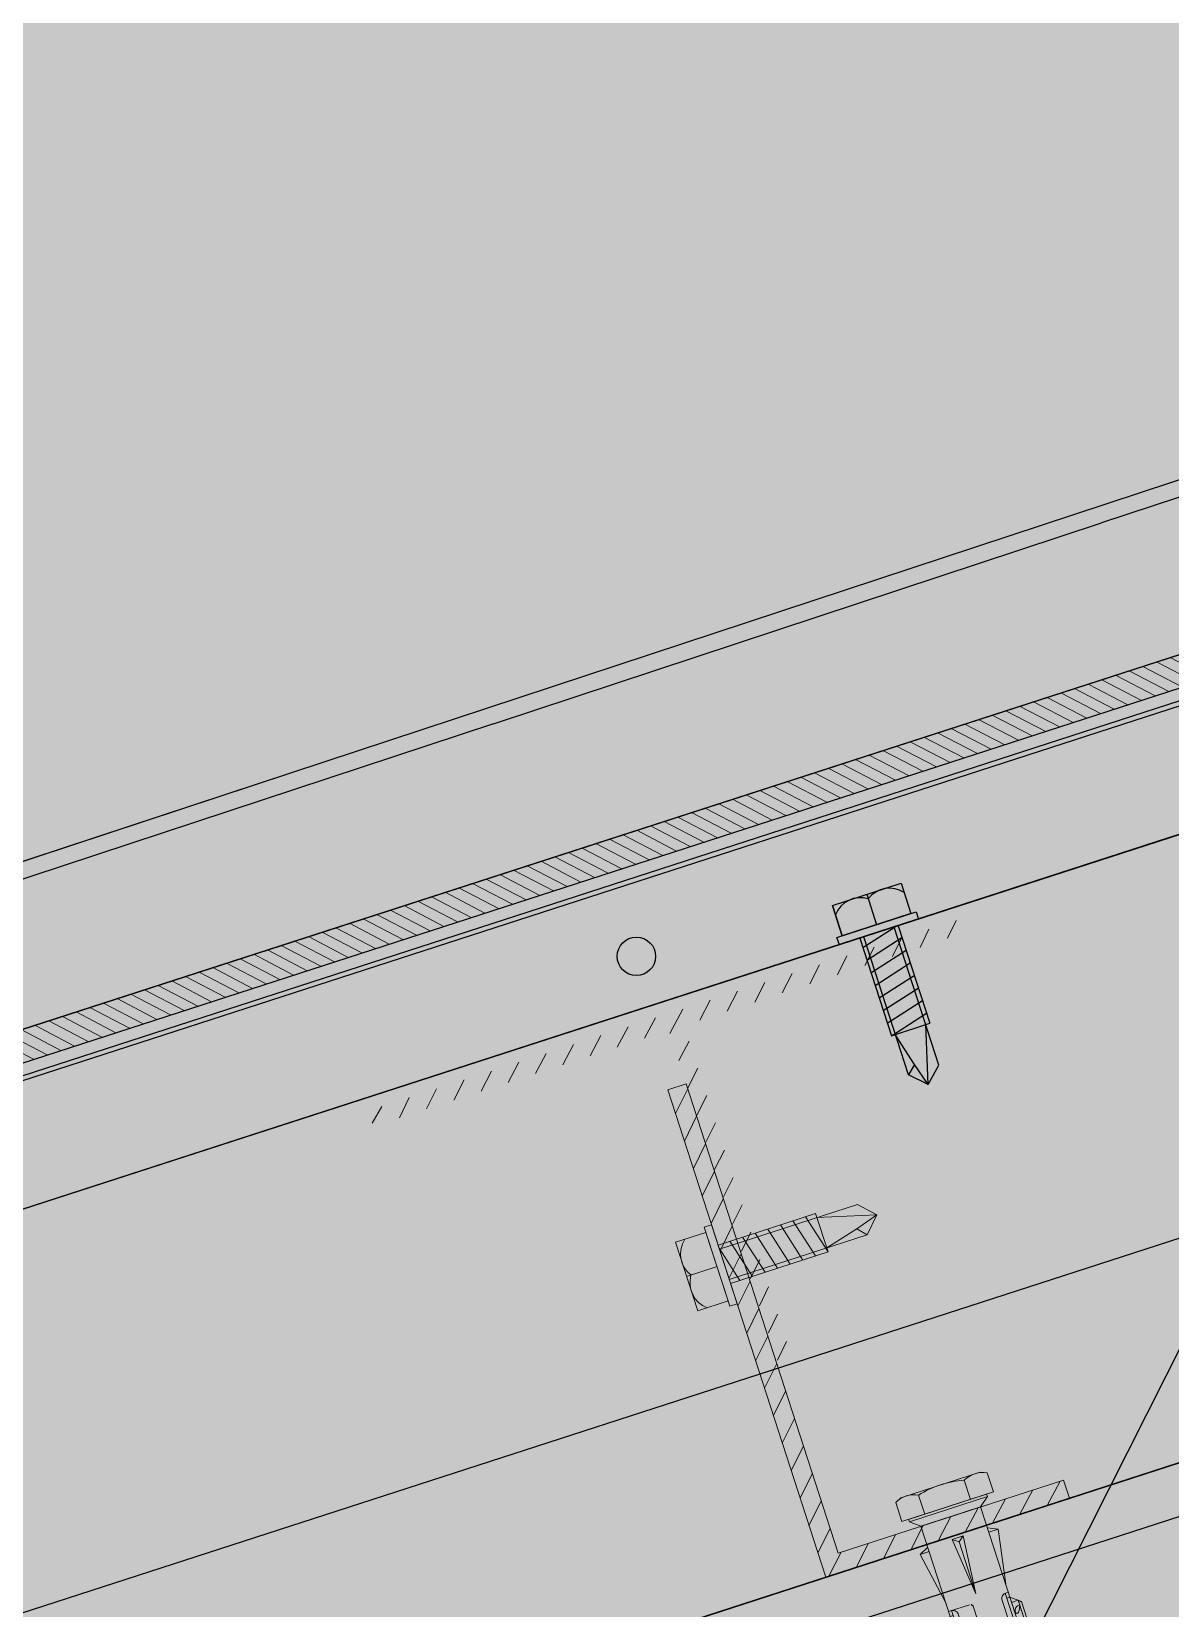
# Model space of a CAD drawing. Header units: metres. Extents: x 678805 to 1359287, y 2747329 to 5497370.
# Drawn here: x 679798.7427 to 679798.9205, y 2748608.8209 to 2748609.0671 of the extents above; entities that cross this region are included whole.
import ezdxf

# ---------------------------------------------------------------- set-up
doc = ezdxf.new("R2010")
doc.units = ezdxf.units.M
doc.linetypes.add('XREF_MON_BUILDINGS$0$Dash_2_', pattern=[0.25, 0.125, -0.125])
for name, color, linetype in [('00_XREF_MON_HSC_PAVEMENT', 7, 'Continuous'), ('00_XREF_TWQ_BUILDINGS', 7, 'Continuous'), ('XREF_MON_BUILDINGS$0$00-Modulos DEFINIDOS', 7, 'Continuous'), ('XREF_MON_BUILDINGS$0$00-Modulos ROOFS', 2, 'Continuous'), ('XREF_MON_BUILDINGS$0$02-L-01_Structure', 2, 'Continuous'), ('XREF_MON_BUILDINGS$0$02-L-01_Structure t2', 7, 'Continuous'), ('XREF_MON_BUILDINGS$0$02-L-01_Struture aux', 4, 'Continuous'), ('XREF_MON_BUILDINGS$0$02-L-Insulation', 252, 'Continuous'), ('XREF_MON_BUILDINGS$0$02-L-INT Panel', 5, 'Continuous'), ('XREF_MON_BUILDINGS$0$02-L-panel', 5, 'Continuous'), ('XREF_MON_BUILDINGS$0$02-L-Pergola Projection', 8, 'Continuous')]:
    doc.layers.add(name, color=color, linetype=linetype)
doc.layers.add('XREF_MON_BUILDINGS$0$0-WIPEOUTS', color=7, linetype='Continuous', true_color=0xffffff)
for name, color, linetype, lineweight in [('XREF_MON_BUILDINGS$0$02-H-251', 251, 'Continuous', 0), ('XREF_MON_BUILDINGS$0$02-H-254', 254, 'Continuous', 0), ('XREF_MON_BUILDINGS$0$02-L-01_Structure L', 7, 'Continuous', 5), ('XREF_MON_BUILDINGS$0$02-L-01_Structure T', 8, 'Continuous', 5)]:
    doc.layers.add(name, color=color, linetype=linetype, lineweight=lineweight)
doc.layers.add('XREF_MON_BUILDINGS$0$02-KH-12 Administration', color=7, linetype='Continuous', lineweight=30, true_color=0xffdf7f)
doc.layers.add('XREF_MON_HSC_PAVEMENT$0$03-TR-Pavement_06_Concrete Slab in situ', color=7, linetype='Continuous', lineweight=9, true_color=0xf7f7f7)
doc.layers.add('XREF_MON_BUILDINGS$0$02-L-Pergola Aux', color=50, linetype='Continuous', plot=False)
doc.layers.get('XREF_MON_BUILDINGS$0$02-KH-12 Administration').off()
doc.linetypes.add('XREF_MON_BUILDINGS$0$BATTING', pattern='A,0.0001,-0.1,[134,ltypeshp.shx,S=0.1,R=0,X=-0.1,Y=0],-0.2,[134,ltypeshp.shx,S=0.1,R=180,X=0.1,Y=0],-0.1', length=0.4001)

# ---------------------------------------------------------------- blocks, each defined once
blk = doc.blocks.new('XREF_MON_BUILDINGS$0$modulo kiosco')
at = {"layer": 'XREF_MON_BUILDINGS$0$0-WIPEOUTS', "true_color": 0xfcfcfc}
h = blk.add_hatch(color=7, dxfattribs=at)
h.dxf.hatch_style = 1
h.paths.add_polyline_path([(119.6986085139215, -61.62058441969566), (119.6986085125245, -56.82058442011476), (124.4986085132696, -56.82058442058042), (124.4986085123383, -61.62058442132547)])
at = {"layer": 'XREF_MON_BUILDINGS$0$00-Modulos ROOFS'}
blk.add_line((119.6986085125245, -56.82058442011476), (124.4986085118726, -61.62058442248963), dxfattribs=at)
at = {"layer": 'XREF_MON_BUILDINGS$0$00-Modulos ROOFS', "lineweight": 0}
blk.add_lwpolyline([(119.6986085139215, -61.62058441969566), (119.6986085125245, -56.82058442011476), (124.4986085132696, -56.82058442058042), (124.4986085123383, -61.62058442132547)], close=True, dxfattribs=at)
at = {"layer": 'XREF_MON_BUILDINGS$0$00-Modulos ROOFS'}
blk.add_lwpolyline([(124.4986085137352, -57.12058442062698), (124.4986085132696, -56.82058442058042), (124.1986085125245, -56.82058442151174), (119.9986085128039, -56.82058442034759), (119.6986085125245, -56.82058442011476), (119.6986085125245, -57.12058442085981), (119.6986085134558, -61.32058442058042), (119.6986085139215, -61.62058441969566), (119.9986085128039, -61.62058442062698), (124.1986085125245, -61.62058442109264), (124.4986085123383, -61.62058442132547), (124.4986085128039, -61.32058442081325)], close=True, dxfattribs=at)
blk = doc.blocks.new('XREF_MON_BUILDINGS$0$PILAR STRUCTURE')
at = {"layer": 'XREF_MON_BUILDINGS$0$02-L-01_Structure', "linetype": 'Continuous'}
h = blk.add_hatch(dxfattribs=at)
h.set_pattern_fill('ANGLE', color=252)
h.set_pattern_definition([(0, (-144.6596111481284, 18.56842418532225), (0, 6.985), [5.08, -1.905]), (90, (-144.6596111481284, 18.56842418532225), (-6.985, 4.277078946022131e-16), [5.08, -1.905])])
h.paths.add_polyline_path([(-0.0800000000000125, -0.08000000000000185), (0.07999999999998408, -0.08000000000000185), (0.07999999999998408, 0.0799999999999983), (-0.0800000000000125, 0.0799999999999983)])
h.paths.add_polyline_path([(-0.07200000000000273, -0.07200000000000273), (0.0719999999999743, -0.07200000000000273), (0.0719999999999743, 0.07199999999999918), (-0.07200000000000273, 0.07199999999999918)], flags=16)
h = blk.add_hatch(color=252, dxfattribs=at)
h.dxf.hatch_style = 1
h.paths.add_polyline_path([(-0.07200000000000273, -0.07200000000000273), (0.0719999999999743, -0.07200000000000273), (0.0719999999999743, 0.07199999999999918), (-0.07200000000000273, 0.07199999999999918)], flags=16)
h.paths.add_polyline_path([(-0.0800000000000125, -0.08000000000000185), (0.07999999999998408, -0.08000000000000185), (0.07999999999998408, 0.0799999999999983), (-0.0800000000000125, 0.0799999999999983)])
for points in [[(-0.0800000000000125, -0.08000000000000185), (0.07999999999998408, -0.08000000000000185), (0.07999999999998408, 0.0799999999999983), (-0.0800000000000125, 0.0799999999999983)], [(-0.07200000000000273, -0.07200000000000273), (0.0719999999999743, -0.07200000000000273), (0.0719999999999743, 0.07199999999999918), (-0.07200000000000273, 0.07199999999999918)]]:
    blk.add_lwpolyline(points, close=True, dxfattribs=at)
blk = doc.blocks.new('XREF_MON_BUILDINGS$0$ULMA_Escuadra40x80_Seccion')
at = {"layer": 'XREF_MON_BUILDINGS$0$02-H-251', "ltscale": 125}
h = blk.add_hatch(dxfattribs=at)
h.set_pattern_fill('ANSI31', color=256, scale=0.001, angle=360, style=0)
h.set_pattern_definition([(45, (0, 0), (-0.002245064030267288, 0.002245064030267289), [])])
h.paths.add_polyline_path([(0, 0.0799999999994725), (0.002999999989697244, 0.0799999999994725), (0.002999999989697244, 0.002999999999701686), (0.03999999999359716, 0.002999999999701686), (0.03999999999359716, 0), (0, 0)])
at = {"layer": 'XREF_MON_BUILDINGS$0$02-L-01_Structure L', "linetype": 'Continuous'}
blk.add_lwpolyline([(0, 0.0799999999994725), (0.002999999989697244, 0.0799999999994725), (0.002999999989697244, 0.002999999999701686), (0.03999999999359716, 0.002999999999701686), (0.03999999999359716, 0), (0, 0)], close=True, dxfattribs=at)
blk = doc.blocks.new('XREF_MON_BUILDINGS$0$ULMA_Anclaje fijacion a forjado y a cerramiento base')
at = {"layer": 'XREF_MON_BUILDINGS$0$02-L-01_Structure T', "linetype": 'Continuous'}
for p, q in [((0.001999999680265319, 0.007505513633077499), (0.0059194662826485, 0.007505513633077499)), ((0.001999999680265319, -0.007505513666728802), (0.001999999680265319, 0.007505513633077499)), ((0.006499999683001079, 0.00650000033328979), (0.0059194662826485, 0.007505513633077499)), ((-0.07549999996990664, 0.004900000054021802), (-0.06990192376542836, 0.006400000053872645)), ((-0.05990525586821605, 0.006000000053973054), (-0.07139474408904789, 0.006000000053973054)), ((-0.07139474408904789, 0.006000000053973054), (-0.07139474408904789, 0.004900000054021802)), ((-0.07139474408904789, 0.006000000053973054), (-0.07139474408904789, 0.004900000054021802)), ((-0.0605980761902174, 0.006400000053872645), (-0.06990192376542836, 0.006400000053872645)), ((-0.06990192376542836, 0.006400000053872645), (-0.06990192376542836, 0.006000000053973054)), ((-0.0605980761902174, 0.006400000053872645), (-0.0605980761902174, 0.006000000053973054)), ((-0.06059807618294144, 0.006400000053872645), (-0.05799999996816041, 0.004900000054021802)), ((-0.05990525586821605, 0.006000000053973054), (-0.05990525586821605, 0.004900000054021802)), ((-0.04149999997025589, 0.004900000054021802), (-0.03590192376577761, 0.006400000053872645)), ((-0.01959999997052364, 0.006000000053973054), (-0.03739474408939714, 0.006000000053973054)), ((-0.03739474408939714, 0.006000000053973054), (-0.03739474408939714, 0.004900000054021802)), ((-0.01999999996769475, 0.006400000053872645), (-0.03590192376577761, 0.006400000053872645)), ((-0.03590192376577761, 0.006400000053872645), (-0.03590192376577761, 0.006000000053973054)), ((-0.01999999996769475, 0.006400000053872645), (-0.01999999996769475, 0.006000000053973054)), ((-0.01849999996920815, 0.004900000054021802), (-0.01999999996769475, 0.006400000053872645)), ((-0.01959999997052364, 0.004900000054021802), (-0.01959999997052364, 0.006000000053973054)), ((-0.005200000319746323, 0.006399999982932059), (-0.01587305490102153, 0.004899999983081216)), ((-0.005199999970500357, 0.004900000054021802), (-0.005199999970500357, 0.006400000053872645)), ((-0.005199999970500357, 0.006400000053872645), (-0.004333974560722709, 0.004900000054021802)), ((0.001500000034866389, 0.006400000053872645), (2.91038304567337e-11, 0.004900000054021802)), ((0.002000000029511284, 0.006400000053872645), (0.001500000034866389, 0.006400000053872645)), ((0.001500000034866389, 5.411493475548923e-11), (0.001500000034866389, 0.006400000053872645)), ((0.002000000029511284, 5.411493475548923e-11), (0.002000000029511284, 0.006400000053872645)), ((0.006499999683001079, -0.006499999667084921), (0.006499999683001079, 0.00650000033328979)), ((-0.09499999996478437, 0.004900000054021802), (-0.09799999996903352, 0.001900000053865369)), ((-0.09500000016123522, 0.003800290978233534), (-0.09800000016548438, 0.001649701530368475)), ((-0.09800000016548438, 0.0009425947491763509), (-0.09500000016123522, 0.00309318419704141)), ((-0.05639999997220002, 0.004900000040834129), (-0.09499999997206032, 0.004900000040834129)), ((-0.09500000016123522, 0.003800290978233534), (-0.09500000016123522, 0.004899999999906868)), ((-0.07949999999982538, 0.003800290978233534), (-0.09500000016123522, 0.003800290978233534)), ((-0.07950095342675922, 0.00309318419704141), (-0.09500000000116415, 0.00309318419704141)), ((-0.09500000016123522, 0.001212165931974596), (-0.09500000016123522, 0.00309318419704141)), ((-0.07921132486808347, 0.003735412722562614), (-0.07949999999982538, 0.003800290978233534)), ((-0.07949999999982538, 0.00309318419704141), (-0.07921132486808347, 0.003158062453167076)), ((-0.07899999999790452, 0.003446737587637472), (-0.07921132486808347, 0.003735412722562614)), ((-0.07921132486808347, 0.003158062453167076), (-0.07899999999790452, 0.003446737587637472)), ((-0.04279999997379491, 0.003000000040628947), (-0.07679999997344567, 0.003000000040628947)), ((-0.07679999997344567, 0.0004999963407499308), (-0.07679999997344567, 0.003000000040628947)), ((-0.07599999997182749, 0.003600000040933082), (-0.07599999997182749, 0.004900000040834129)), ((-0.05799999996816041, 0.003600000054120756), (-0.07597979684214806, 0.003600000054120756)), ((-0.07549999996990664, 0.004266025754077418), (-0.07549999996990664, 0.004900000054021802)), ((-0.07519999997020932, 0.0004999878656235524), (-0.07519999997020932, 0.003000000040628947)), ((-0.05702020314492984, 0.004400000053919939), (-0.07499999996798579, 0.004400000053919939)), ((-0.07439999996859115, 0.000499983615554811), (-0.07439999996859115, 0.003000000040628947)), ((-0.07279999997263076, 0.0004999751408831798), (-0.07279999997263076, 0.003000000040628947)), ((-0.07199999997101258, 0.0004999709158255428), (-0.07199999997101258, 0.003000000040628947)), ((-0.07039999996777624, 0.0007838919409550726), (-0.07039999996777624, 0.003000000040628947)), ((-0.06959999997343402, 0.003000000040628947), (-0.06959999997343402, -3.774075094042928e-05)), ((-0.06799999997019768, 0.001888627379230456), (-0.06799999997019768, 0.003000000054271368)), ((-0.0671999999685795, 0.002098475703860458), (-0.0671999999685795, 0.003000000054271368)), ((-0.06559999996534316, 0.002250000054118573), (-0.06559999996534316, 0.003000000054271368)), ((-0.06479999997100094, 0.002250000054118573), (-0.06479999997100094, 0.003000000054271368)), ((-0.0631999999677646, 0.002250000054118573), (-0.0631999999677646, 0.003000000054271368)), ((-0.06239999996614642, 0.002250000054118573), (-0.06239999996614642, 0.003000000054271368)), ((-0.06079999997018604, 0.002250000054118573), (-0.06079999997018604, 0.003000000054271368)), ((-0.05999999996856786, 0.002250000054118573), (-0.05999999996856786, 0.003000000054271368)), ((-0.05839999996533152, 0.002246470569389203), (-0.05839999996533152, 0.003000000054271368)), ((-0.05799999999726424, 0.004899999999906868), (-0.05799999999726424, 0.004399999999805004)), ((-0.0575999999709893, 0.002178927737077174), (-0.0575999999709893, 0.003000000054271368)), ((-0.0569999999643187, 0.004600000053869735), (-0.0569999999643187, 0.004900000054021802)), ((-0.05639999997220002, 0.003000000040628947), (-0.05639999997220002, 0.004900000040834129)), ((-0.05599999996775296, 0.001773728350144665), (-0.05599999996775296, 0.003000000054271368)), ((-0.05479999996896368, 0.004900000040834129), (-0.05594999997265404, 0.004236047240738117)), ((-0.05519999996613478, 0.001419681868355838), (-0.05519999996613478, 0.003000000054271368)), ((-0.0539999999673455, 0.004900000040834129), (-0.05479999996896368, 0.004900000040834129)), ((-0.05479999996896368, 0.003000000040628947), (-0.05479999996896368, 0.004900000040834129)), ((-0.0539999999673455, 0.003000000040628947), (-0.0539999999673455, 0.004900000040834129)), ((-0.05359999997017439, 0.0003147642983094556), (-0.05359999997017439, 0.003000000040628947)), ((-0.05239999997138511, 0.004900000040834129), (-0.05354999996779952, 0.004236047240738117)), ((-0.05279999996855622, 4.092726157978177e-11), (-0.05279999996855622, 0.003000000040628947)), ((-0.05239999997138511, 0.003000000040628947), (-0.05239999997138511, 0.004900000040834129)), ((-0.05159999996976694, 0.004900000040834129), (-0.05239999997138511, 0.004900000040834129)), ((-0.05159999996976694, 0.003000000040628947), (-0.05159999996976694, 0.004900000040834129)), ((-0.05119999997259583, 4.092726157978177e-11), (-0.05119999997259583, 0.003000000040628947)), ((-0.04999999997380655, 0.004900000040834129), (-0.05114999997022096, 0.004236047240738117)), ((-0.05039999997097766, 4.092726157978177e-11), (-0.05039999997097766, 0.003000000040628947)), ((-0.04919999997218838, 0.004900000040834129), (-0.04999999997380655, 0.004900000040834129)), ((-0.04999999997380655, 0.003000000040628947), (-0.04999999997380655, 0.004900000040834129)), ((-0.04919999997218838, 0.003000000040628947), (-0.04919999997218838, 0.004900000040834129)), ((-0.04879999996774131, 0.002250000054118573), (-0.04879999996774131, 0.003000000054271368)), ((-0.04879999996774131, 0.001250000053914846), (-0.04879999996774131, 0.00262500005419497)), ((-0.04759999996895203, 0.004900000040834129), (-0.0487499999726424, 0.004236047240738117)), ((-0.0479999999733991, 4.092726157978177e-11), (-0.0479999999733991, 0.003000000040628947)), ((-0.04759999996895203, 0.003000000040628947), (-0.04759999996895203, 0.004900000040834129)), ((-0.04679999996733386, 0.004900000040834129), (-0.04759999996895203, 0.004900000040834129)), ((-0.04679999996733386, 0.003000000040628947), (-0.04679999996733386, 0.004900000040834129)), ((-0.04639999997016275, 0.002250000054118573), (-0.04639999997016275, 0.003000000054271368)), ((-0.04519999997137347, 0.004900000040834129), (-0.04634999996778788, 0.004236047240738117)), ((-0.04559999996854458, 0.002250000054118573), (-0.04559999996854458, 0.003000000054271368)), ((-0.0443999999697553, 0.004900000040834129), (-0.04519999997137347, 0.004900000040834129)), ((-0.04519999997137347, 0.003000000040628947), (-0.04519999997137347, 0.004900000040834129)), ((-0.0443999999697553, 0.003000000040628947), (-0.0443999999697553, 0.004900000040834129)), ((-0.04399999996530823, 0.002250000054118573), (-0.04399999996530823, 0.003000000054271368)), ((-0.04399999996530823, 0.002250000054118573), (-0.04399999996530823, 0.003000000054271368)), ((-0.04279999997379491, 0.004900000040834129), (-0.04394999997020932, 0.004236047240738117)), ((2.91038304567337e-11, 0.004900000054021802), (-0.04279999996651895, 0.004900000054021802)), ((-0.04279999997379491, 0.003000000040628947), (-0.04279999997379491, 0.004900000040834129)), ((-0.04199999996490078, 0.004900000054021802), (-0.04199999996490078, 0.002243997654204577)), ((-0.01849999996920815, 0.003600000054120756), (-0.04197979586751899, 0.003600000054120756)), ((-0.04149999997025589, 0.004266025478955271), (-0.04149999997025589, 0.004900000054021802)), ((-0.017520182816952, 0.004400000053919939), (-0.04099999996833503, 0.004400000053919939)), ((-0.01849999996920815, 0.004900000054021802), (-0.01849999996920815, 0.004400000053919939)), ((-0.01749999996536644, 0.004900000054021802), (-0.01749999996536644, 0.001469047654154565)), ((2.91038304567337e-11, 5.411493475548923e-11), (2.91038304567337e-11, 0.004900000054021802)), ((0.001999999680265319, 0.003752758733298833), (0.0059194662826485, 0.003752758733298833)), ((-0.09799999996903352, 5.411493475548923e-11), (-0.09799999996903352, 0.001900000053865369)), ((-0.09799999999813735, 0), (-0.09799999999813735, -0.001900000000205182)), ((-0.09500000000116415, 0.001212165931974596), (-0.09598054861999117, 0.0003815084141933767)), ((-0.08050000000366708, 0.001212165931974596), (-0.09500000000116415, 0.001212165931974596)), ((-0.08050000031653326, 0.0007878340506977111), (-0.08050000031653326, 0.001212165915148944)), ((-0.07238871805748204, 0.0005000000005566108), (-0.07750000029773219, 0.0005000000005566108)), ((-0.07238871783920331, 0.0005000000005566108), (-0.07749997821520083, 0.0005000000005566108)), ((-0.07039999996777624, 0.0002553429039835464), (-0.07039999996777624, 0.0007838919541427458)), ((-0.06799999997019768, 0.0008294746289720933), (-0.06799999997019768, 0.001888627379230456)), ((-0.06799999997019768, 4.092726157978177e-11), (-0.06799999997019768, 0.0008294746157844202)), ((-0.06799999997019768, 4.092726157978177e-11), (-0.06799999997019768, -0.0007950077156237967)), ((-0.0671999999685795, 0.001074557454103342), (-0.0671999999685795, 0.002098475703860458)), ((-0.0671999999685795, 4.092726157978177e-11), (-0.0671999999685795, 0.001074557440915669)), ((-0.0671999999685795, 4.092726157978177e-11), (-0.0671999999685795, -0.001052696669376019)), ((-0.06559999996534316, 0.001250000053914846), (-0.06559999996534316, 0.002250000054118573)), ((-0.06559999997261912, 4.092726157978177e-11), (-0.06559999997261912, 0.001250000040727173)), ((-0.06559999997261912, 4.092726157978177e-11), (-0.06559999997261912, -0.001249999959327397)), ((-0.06479999997100094, 0.001250000053914846), (-0.06479999997100094, 0.002250000054118573)), ((-0.06479999997100094, 4.092726157978177e-11), (-0.06479999997100094, 0.001250000040727173)), ((-0.06479999997100094, 4.092726157978177e-11), (-0.06479999997100094, -0.001249999959327397)), ((-0.0631999999677646, 0.001250000053914846), (-0.0631999999677646, 0.002250000054118573)), ((-0.0631999999677646, 4.092726157978177e-11), (-0.0631999999677646, 0.001250000040727173)), ((-0.0631999999677646, 4.092726157978177e-11), (-0.0631999999677646, -0.001249999959327397)), ((-0.05863006513391156, 0.002250000000458385), (-0.06250000033469405, 0.002250000000458385)), ((-0.05863006513391156, 0.001250000000254659), (-0.06249989908974385, 0.001250000000254659)), ((-0.06239999997342238, 4.092726157978177e-11), (-0.06239999997342238, 0.001250000040727173)), ((-0.06239999997342238, 4.092726157978177e-11), (-0.06239999997342238, -0.001249999959327397)), ((-0.06079999997018604, 4.092726157978177e-11), (-0.06079999997018604, 0.001250000040727173)), ((-0.06079999997018604, 4.092726157978177e-11), (-0.06079999997018604, -0.001249999959327397)), ((-0.05999999996856786, 4.092726157978177e-11), (-0.05999999996856786, 0.001250000040727173)), ((-0.05999999996856786, 4.092726157978177e-11), (-0.05999999996856786, -0.002999999959229172)), ((-0.05839999997260747, 4.092726157978177e-11), (-0.05839999997260747, 0.001245927241143363)), ((-0.05839999997260747, 4.092726157978177e-11), (-0.05839999997260747, -0.002999999959229172)), ((-0.0575999999709893, -0.002999999959229172), (-0.0575999999709893, 0.001167863121281698)), ((-0.05599999996775296, 4.092726157978177e-11), (-0.05599999996775296, 0.0006941365782040521)), ((-0.05599999996775296, 4.092726157978177e-11), (-0.05599999996775296, -0.002999999959229172)), ((-0.05519999997341074, 0.0002712911496018933), (-0.05519999997341074, -0.002999999959229172)), ((-0.05279999996855622, 4.092726157978177e-11), (-0.05279999996855622, -0.0002712910677473701)), ((-0.05119999997259583, 4.092726157978177e-11), (-0.05119999997259583, -0.0009957987340385444)), ((-0.05039999997097766, 4.092726157978177e-11), (-0.05039999997097766, -0.001172616259282222)), ((-0.04879999996774131, 4.092726157978177e-11), (-0.04879999996774131, 0.001250000040727173)), ((-0.04879999996774131, 4.092726157978177e-11), (-0.04879999996774131, -0.001249999959327397)), ((-0.0479999999733991, 4.092726157978177e-11), (-0.0479999999733991, -0.001249999959327397)), ((-0.04238871808775002, 0.002249999982723239), (-0.04750000033527613, 0.002249999982723239)), ((-0.04238871799316257, 0.001249999982974259), (-0.04749997836916009, 0.001249999982974259)), ((-0.04639999997016275, 4.092726157978177e-11), (-0.04639999997016275, 0.001250000040727173)), ((-0.04639999997016275, 4.092726157978177e-11), (-0.04639999997016275, -0.001249999959327397)), ((-0.04559999996854458, 4.092726157978177e-11), (-0.04559999996854458, 0.001250000040727173)), ((-0.04559999996854458, 4.092726157978177e-11), (-0.04559999996854458, -0.001249999959327397)), ((-0.04399999997258419, 4.092726157978177e-11), (-0.04399999997258419, 0.001250000040727173)), ((-0.04399999997258419, 4.092726157978177e-11), (-0.04399999997258419, 0.001250000040727173)), ((-0.04399999997258419, 4.092726157978177e-11), (-0.04399999997258419, -0.001249999959327397)), ((-0.04399999997258419, 4.092726157978177e-11), (-0.04399999997258419, -0.002999999959229172)), ((-0.04199999996490078, 0.001243073279056262), (-0.04199999996490078, 0.0009690476540527015)), ((-0.04049836142075947, 0.0009690476540527015), (-0.04197979586751899, 0.0009690476540527015)), ((-0.03124687392119085, 0.0009690476540527015), (-0.03803526836418314, 0.0009690476540527015)), ((-0.03186602826463059, 0.0004999956327083055), (-0.03561142804392148, 0.0005000794471925474)), ((-0.03561128240835387, 0.0005000000001018634), (-0.03186602558707818, 0.0005000000001018634)), ((-0.02819999996427214, 0.0009690476540527015), (-0.03075312601140467, 0.0009690476540527015)), ((-0.02819999996427214, 0.0009690476540527015), (-0.02799999996932456, 0.0007690476541029057)), ((-0.02819999996427214, 0.0009690476540527015), (-0.02819999996427214, -0.003599999945890886)), ((-0.02779999996710103, 0.0009690476540527015), (-0.02799999996932456, 0.0007690476541029057)), ((-0.02799999996932456, 0.0007690476541029057), (-0.02799999996932456, -0.003599999945890886)), ((-0.02779999996710103, 0.0009690476540527015), (-0.02779999996710103, -0.003599999945890886)), ((-0.01799999996728729, 0.0009690476540527015), (-0.02779999996710103, 0.0009690476540527015)), ((-0.004333974917244632, 0.000915883743800805), (-0.01587305490102153, -1.682565198279917e-11)), ((-0.01587305455177557, 5.411493475548923e-11), (-0.005199999970500357, 5.411493475548923e-11)), ((-0.004333974560722709, 0.0009158838147413917), (-0.005199999970500357, 5.411493475548923e-11)), ((-0.004333974560722709, -0.0009158837065115222), (-0.005199999970500357, 5.411493475548923e-11)), ((-0.004333974560722709, -0.0009158837065115222), (-0.004333974560722709, 0.0009158838147413917)), ((0, 0), (0, -0.004899999999906868)), ((0.001499999998486601, 0), (0.001499999998486601, -0.006400000000212458)), ((0.002000000000407454, 0), (0.002000000000407454, -0.006400000000212458)), ((-0.09799999999813735, -0.0009425947491763509), (-0.09500000000116415, -0.003093184197496157)), ((-0.09500000000116415, -0.003800290978688281), (-0.09799999999813735, -0.001649701530368475)), ((-0.09500000000116415, -0.004899999999906868), (-0.09799999999813735, -0.001900000000205182)), ((-0.09500000000116415, -0.001212165932429343), (-0.09598054861999117, -0.0003815084141933767)), ((-0.09499999997206032, -0.001212165891502082), (-0.09499999997206032, -0.003093184156568896)), ((-0.08249999999679858, -0.001212165932429343), (-0.09500000000116415, -0.001212165932429343)), ((-0.07238871791923884, -0.0005000000001018634), (-0.07750000016676495, -0.0005000000001018634)), ((-0.07238871795561863, -0.0004999999991923687), (-0.07749997833161615, -0.0004999999991923687)), ((-0.07679999997344567, -0.0004999999591746018), (-0.07679999997344567, -0.002999999959229172)), ((-0.07519999997020932, -0.0004999999591746018), (-0.07519999997020932, -0.002999999959229172)), ((-0.07439999996859115, -0.0004999999591746018), (-0.07439999996859115, -0.002999999959229172)), ((-0.07279999997263076, -0.0004999999591746018), (-0.07279999997263076, -0.002999999959229172)), ((-0.07199999997101258, -0.0004999999591746018), (-0.07199999997101258, -0.002999999959229172)), ((-0.07039999996777624, -0.0008117044189930311), (-0.07039999996777624, -0.002999999959229172)), ((-0.06960000032267999, -0.001128624259763455), (-0.06960000032267999, -0.003000000016982085)), ((-0.06799999997019768, -0.001859274363141594), (-0.06799999997019768, -0.002999999946041498)), ((-0.0671999999685795, -0.002079642608805443), (-0.0671999999685795, -0.002999999946041498)), ((-0.06049997165246168, -0.001250034919394238), (-0.06561142800637754, -0.001249920534974081)), ((-0.0656112825818127, -0.002249999999548891), (-0.06049998287926428, -0.002249999999548891)), ((-0.06559999996534316, -0.002249999945888703), (-0.06559999996534316, -0.002999999946041498)), ((-0.06479999997100094, -0.002249999945888703), (-0.06479999997100094, -0.002999999946041498)), ((-0.0631999999677646, -0.002249999945888703), (-0.0631999999677646, -0.002999999946041498)), ((-0.06239999996614642, -0.002249999945888703), (-0.06239999996614642, -0.002999999946041498)), ((-0.06079999997018604, -0.002249999945888703), (-0.06079999997018604, -0.002999999946041498)), ((-0.05359999997017439, -0.0009432666124666866), (-0.05359999997017439, -0.002999999959229172)), ((-0.05279999996855622, -0.001419681760580715), (-0.05279999996855622, -0.002999999946041498)), ((-0.05119999996531988, -0.002030796920735156), (-0.05119999996531988, -0.002999999946041498)), ((-0.05039999997097766, -0.002183035096095409), (-0.05039999997097766, -0.002999999946041498)), ((-0.04550000053859549, -0.001249999999799911), (-0.04936993554292712, -0.001249999999799911)), ((-0.04550000033486867, -0.002249999999548891), (-0.04936993554292712, -0.002249999999548891)), ((-0.04879999996774131, -0.002249999945888703), (-0.04879999996774131, -0.002999999946041498)), ((-0.04799999996612314, -0.002249999945888703), (-0.04799999996612314, -0.002999999946041498)), ((-0.04639999997016275, -0.002249999945888703), (-0.04639999997016275, -0.002999999946041498)), ((-0.04559999996854458, -0.002249999945888703), (-0.04559999996854458, -0.002999999946041498)), ((-0.04399999996530823, -0.002249999945888703), (-0.04399999996530823, -0.002999999946041498)), ((-0.0318660280900076, -0.0004999956499887048), (-0.0356114278692985, -0.0005000794649276941)), ((-0.03561128252476919, -0.0004999999991923687), (-0.03186602571076946, -0.0004999999991923687)), ((-0.004333974917244632, -0.0009158837774521089), (-0.01587305490102153, -1.682565198279917e-11)), ((-0.07950095342675922, -0.003093184197496157), (-0.09500000000116415, -0.003093184197496157)), ((-0.09499999997206032, -0.003800290937761019), (-0.09499999997206032, -0.004899999959434354)), ((-0.07949999983975431, -0.003800290978688281), (-0.09500000000116415, -0.003800290978688281)), ((-0.05639999997947598, -0.004899999999906868), (-0.09499999997933628, -0.004899999999906868)), ((-0.07921132486808347, -0.003158062453621824), (-0.07949999999982538, -0.003093184197496157)), ((-0.07949999999982538, -0.003800290978688281), (-0.07921132486808347, -0.003735412722562614)), ((-0.07899999999790452, -0.003446737588092219), (-0.07921132486808347, -0.003158062453621824)), ((-0.07921132486808347, -0.003735412722562614), (-0.07899999999790452, -0.003446737588092219)), ((-0.04279999998107087, -0.003000000000156433), (-0.07679999998072162, -0.003000000000156433)), ((-0.07599999997910345, -0.003600000000005821), (-0.07599999997910345, -0.004899999999906868)), ((-0.05797979587805457, -0.003600000000005821), (-0.07597979685669998, -0.003600000000005821)), ((-0.07549999999901047, -0.004266025699962483), (-0.07549999999901047, -0.004899999999906868)), ((-0.07549999999901047, -0.004899999999906868), (-0.06990192380180815, -0.006400000000212458)), ((-0.05699999997887062, -0.004400000000259752), (-0.0749999999825377, -0.004400000000259752)), ((-0.07139474408904789, -0.004899999945791933), (-0.07139474408904789, -0.005999999945743184)), ((-0.07139474408904789, -0.004899999945791933), (-0.07139474408904789, -0.005999999945743184)), ((-0.0605980761902174, -0.006399999946097523), (-0.05799999996816041, -0.004899999945791933)), ((-0.05990525586821605, -0.004899999945791933), (-0.05990525586821605, -0.005999999945743184)), ((-0.05799999999726424, -0.004400000000259752), (-0.05799999999726424, -0.004899999999906868)), ((-0.05699999997887062, -0.004400000000259752), (-0.05699999997887062, -0.004899999999906868)), ((-0.05639999997947598, -0.003000000000156433), (-0.05639999997947598, -0.004899999999906868)), ((-0.05479999998351559, -0.004899999999906868), (-0.05594999997993, -0.004236047200265602)), ((-0.05479999998351559, -0.003000000000156433), (-0.05479999998351559, -0.004899999999906868)), ((-0.05399999998189742, -0.004899999999906868), (-0.05479999998351559, -0.004899999999906868)), ((-0.05399999998189742, -0.003000000000156433), (-0.05399999998189742, -0.004899999999906868)), ((-0.05239999997138511, -0.004899999979897984), (-0.05354999998235144, -0.004236047179801972)), ((-0.05239999997138511, -0.002999999979692802), (-0.05239999997138511, -0.004899999979897984)), ((-0.05159999996976694, -0.004899999979897984), (-0.05239999997138511, -0.004899999979897984)), ((-0.05159999996976694, -0.002999999979692802), (-0.05159999996976694, -0.004899999979897984)), ((-0.04999999997380655, -0.004899999979897984), (-0.05114999997022096, -0.004236047179801972)), ((-0.04999999997380655, -0.002999999979692802), (-0.04999999997380655, -0.004899999979897984)), ((-0.04919999997218838, -0.004899999979897984), (-0.04999999997380655, -0.004899999979897984)), ((-0.04919999997218838, -0.002999999979692802), (-0.04919999997218838, -0.004899999979897984)), ((-0.04759999996895203, -0.004899999959434354), (-0.0487499999726424, -0.004236047159338341)), ((-0.04759999996895203, -0.002999999959229172), (-0.04759999996895203, -0.004899999959434354)), ((-0.04679999996733386, -0.004899999959434354), (-0.04759999996895203, -0.004899999959434354)), ((-0.04679999996733386, -0.002999999959229172), (-0.04679999996733386, -0.004899999959434354)), ((-0.04519999997137347, -0.004899999959434354), (-0.04634999996778788, -0.004236047159338341)), ((-0.04519999997137347, -0.002999999959229172), (-0.04519999997137347, -0.004899999959434354)), ((-0.0443999999697553, -0.004899999959434354), (-0.04519999997137347, -0.004899999959434354)), ((-0.0443999999697553, -0.002999999959229172), (-0.0443999999697553, -0.004899999959434354)), ((-0.04279999998107087, -0.004899999999906868), (-0.04394999997748528, -0.004236047200265602)), ((-0.04279999997379491, -0.002999999959229172), (-0.04279999997379491, -0.004899999959434354)), ((2.91038304567337e-11, -0.004899999945791933), (-0.04279999996651895, -0.004899999945791933)), ((-0.0419999999794527, -0.003600000000005821), (-0.0419999999794527, -0.004899999999906868)), ((-0.01849999999831198, -0.003600000000005821), (-0.04197979589662282, -0.003600000000005821)), ((-0.04149999999935972, -0.004266025425295084), (-0.04149999999935972, -0.004899999999906868)), ((-0.04149999999935972, -0.004899999999906868), (-0.0359019238021574, -0.006400000000212458)), ((-0.01752018285333179, -0.004400000000259752), (-0.04099999999743886, -0.004400000000259752)), ((-0.03739474408939714, -0.004899999945791933), (-0.03739474408939714, -0.005999999945743184)), ((-0.01849999996920815, -0.004899999945791933), (-0.01999999996769475, -0.006399999946097523)), ((-0.01959999997052364, -0.004899999945791933), (-0.01959999997052364, -0.005999999945743184)), ((-0.01849999999831198, -0.004400000000259752), (-0.01849999999831198, -0.004899999999906868)), ((-0.01750000000174623, -0.004600000000209548), (-0.01750000000174623, -0.004899999999906868)), ((-0.005199999970500357, -0.006399999946097523), (-0.01587305455177557, -0.004899999945791933)), ((-0.005199999970500357, -0.004899999945791933), (-0.005199999970500357, -0.006399999946097523)), ((-0.005199999970500357, -0.006399999946097523), (-0.004333974560722709, -0.004899999945791933)), ((0.001499999998486601, -0.006400000000212458), (0, -0.004899999999906868)), ((0.001999999680265319, -0.003752755266759777), (0.0059194662826485, -0.003752755266759777)), ((-0.05990525586821605, -0.005999999945743184), (-0.07139474408904789, -0.005999999945743184)), ((-0.06990192376542836, -0.005999999945743184), (-0.06990192376542836, -0.006399999946097523)), ((-0.0605980761902174, -0.006399999946097523), (-0.06990192376542836, -0.006399999946097523)), ((-0.0605980761902174, -0.005999999945743184), (-0.0605980761902174, -0.006399999946097523)), ((-0.01959999997052364, -0.005999999945743184), (-0.03739474408939714, -0.005999999945743184)), ((-0.03590192376577761, -0.005999999945743184), (-0.03590192376577761, -0.006399999946097523)), ((-0.01999999996769475, -0.006399999946097523), (-0.03590192376577761, -0.006399999946097523)), ((-0.01999999996769475, -0.005999999945743184), (-0.01999999996769475, -0.006399999946097523)), ((0.002000000000407454, -0.006400000000212458), (0.001499999998486601, -0.006400000000212458)), ((0.006499999683001079, -0.006499999667084921), (0.0059194662826485, -0.007505512966872629)), ((0.001999999680265319, -0.007505513666728802), (0.0059194662826485, -0.007505513666728802))]:
    blk.add_line(p, q, dxfattribs=at)
for centre, radius, start, end in [((0.003177357582899276, 0.005629136232983001), 0.003322642399999999, 325.6168396574897, 34.38315982743712), ((-0.06949999996868428, 0.006000000053973054), 0.001, 179.9999995831184, 2.240738939747224e-06), ((-0.06709999996382976, 0.006000000053973054), 0.001, 179.9999995831184, 2.240738939747224e-06), ((-0.0646999999662512, 0.006000000053973054), 0.001, 179.9999995831184, 2.240738939747224e-06), ((-0.06229999996867264, 0.006000000053973054), 0.001, 179.9999995831184, 2.240738939747224e-06), ((-0.03549999996903352, 0.006000000053973054), 0.001, 179.9999995831184, 2.240738939747224e-06), ((-0.03549999996903352, 0.006000000053973054), 0.001, 179.9999995831184, 2.240738939747224e-06), ((-0.0326999999670079, 0.006000000053973054), 0.001, 180, 2.657620602956009e-06), ((-0.02989999996498227, 0.006000000053973054), 0.001, 180, 2.657620602956009e-06), ((-0.0270999999702326, 0.006000000053973054), 0.001, 180, 2.657620602956009e-06), ((-0.02429999996820698, 0.006000000053973054), 0.001, 180, 2.657620602956009e-06), ((-0.02149999996618135, 0.006000000053973054), 0.001, 180, 2.657620602956009e-06), ((-0.07502020407264354, 0.00340000005417096), 0.0009999999999999996, 90.00000125064498, 168.46304173404), ((-0.05799999996816041, 0.004600000053869735), 0.001, 269.9999983324734, 2.657620602956009e-06), ((-0.0560999999725027, 0.004495854840570246), 0.0002999999999999972, 179.9999995831184, 299.9999996018432), ((-0.05369999996764818, 0.004495854854212666), 0.0002999999999999972, 179.9999995831184, 299.9999996018432), ((-0.05129999997006962, 0.004495854840570246), 0.0002999999999999972, 179.9999995831184, 299.9999996018432), ((-0.04889999997249106, 0.004495854840570246), 0.0002999999999999972, 179.9999995831184, 299.9999996018432), ((-0.04649999996763654, 0.004495854840570246), 0.0002999999999999972, 179.9999995831184, 299.9999996018432), ((-0.04409999997005798, 0.004495854840570246), 0.0002999999999999972, 180, 299.9999997058804), ((-0.04099999996833503, 0.00340000005417096), 0.0009999999999999996, 90.00000125064498, 168.46304173404), ((-0.01849999996920815, 0.004600000053869735), 0.001, 269.9999983324734, 2.657620602956009e-06), ((-0.005919788716710173, 1.733042154228315e-09), 0.0124197884, 342.4126448496456, 17.58735477779235), ((-0.09565735931391828, 0), 0.000499999999999996, 130.2691184803775, 229.7308815196225), ((-0.08250000031694071, 0.0007878340506977111), 0.002, 270, 0), ((-0.07750000016676495, 4.547473508864641e-13), 0.0004999999999999999, 89.9974799503451, 269.9999979155917), ((-0.07750000028318027, 4.547473508864641e-13), 0.0005, 90.00000208440834, 270.0025200496549), ((-0.07238871805748204, -0.006999999999607098), 0.007500000000000002, 61.0463102315051, 90), ((-0.06250000033469405, 0.001750000000356522), 0.0004999999999999998, 90.00000208440834, 270.0116013998847), ((-0.0604999827046413, 0.001750017459926312), 0.0004999825401999999, 270.0012777422978, 90.00000416881663), ((-0.05863006513391156, -0.005249999999705324), 0.007499999999999999, 48.5903778450324, 90.00000166752666), ((-0.05863006495928857, -0.005249999999705324), 0.006500000000000001, 48.5903778450324, 90.00000166752666), ((-0.05863006511208368, 0.005249999982879672), 0.006499999999999996, 306.1289274904188, 311.4096221549676), ((-0.04936993552837521, -0.005250000016985723), 0.007499999999999999, 128.1222900908017, 131.4096221549676), ((-0.04936993554292712, 0.005250000000614818), 0.006499999999999997, 228.5903778450324, 270), ((-0.04750000032072421, 0.001749999982621375), 0.0004999999999999998, 90.00000208440834, 270.0025200496549), ((-0.04550000016024569, 0.001749999999901775), 0.0005, 269.9999754039819, 90.00000125064498), ((-0.04238871808775002, -0.00525000001744047), 0.007500000000000002, 61.0463102315051, 90), ((-0.04238871803681832, -0.005249999999250576), 0.006500000000000002, 61.04631409580072, 90), ((-0.03561128252476919, 0.007000157873790158), 0.007499999999999998, 241.0463007414357, 270), ((-0.03561128258297686, 0.007000157855600264), 0.006500000000000001, 241.0463102315051, 269.9987176720039), ((-0.03561128240835387, -0.007000157872880663), 0.0075, 90, 111.0361103108176), ((-0.03100000016274862, 0), 0.001000000000000001, 209.9997091887205, 149.9999981873691), ((-0.03100000032281969, 2.819433575496078e-11), 0.001000000000000001, 210.0000018126309, 150.0002908112796), ((-0.01799999996728729, 0.001469047654154565), 0.0004999999999999998, 269.9999983324734, 2.657620602956009e-06), ((-0.07238871791923884, 0.007000000000061846), 0.0075, 270, 291.0394696438425), ((-0.07238871809386183, -0.006999999999607098), 0.006499999999999999, 61.04631409580072, 90), ((-0.0656112825818127, 0.005250157873433636), 0.007499999999999996, 241.0463068707718, 270), ((-0.06561128254543291, 0.005250157873433636), 0.006500000000000001, 241.0463102315051, 269.9987176720039), ((-0.06250000016007107, -0.001749999999901775), 0.0005, 89.98839860011529, 269.9999979155917), ((-0.06049998284288449, -0.001750017459471565), 0.0004999825402000001, 269.9999958311834, 89.99871767200386), ((-0.04936993554292712, 0.005250000000614818), 0.007500000000000001, 228.5903778450324, 270), ((-0.05863006511208368, 0.005249999982879672), 0.007500000000000004, 308.1222900908016, 311.4096221549676), ((-0.04936993552837521, -0.005250000016985723), 0.006499999999999999, 126.1289274904188, 131.4096221549676), ((-0.04750000016065314, -0.001749999999901775), 0.0005, 89.9974799503451, 269.9999979155917), ((-0.04550000033486867, -0.001749999999447027), 0.0005000000000000001, 269.999998749355, 90.00002459601811), ((-0.0750202040799195, -0.003400000000056025), 0.001000000000000004, 191.5369578575029, 269.9999983324734), ((-0.05797979589988245, -0.004600000000209548), 0.001000000000000002, 11.53695900628007, 90), ((-0.05609999997977866, -0.004495854800097732), 0.0002999999999999983, 59.99999984205321, 179.9999995831184), ((-0.0536999999822001, -0.004495854800097732), 0.0002999999999999983, 59.99999984205321, 179.9999995831184), ((-0.05129999997006962, -0.004495854779634101), 0.0002999999999999983, 59.99999984205321, 179.9999995831184), ((-0.04889999997249106, -0.004495854779634101), 0.0002999999999999983, 59.99999984205321, 179.9999995831184), ((-0.04649999996763654, -0.00449585475917047), 0.0002999999999999983, 59.99999984205321, 179.9999995831184), ((-0.04409999997733394, -0.004495854800097732), 0.0002999999999999983, 59.99999984205321, 179.9999995831184), ((-0.04099999998288695, -0.003400000000056025), 0.000999999999999997, 191.5369578575029, 269.9999983324734), ((-0.01849999998376006, -0.004600000000209548), 0.001000000000000001, 2.657620602956009e-06, 90.00000125064498), ((0.003177357582899276, -0.005629135566778132), 0.003322642399999999, 325.6168396574897, 34.38315982743712), ((-0.06949999999778811, -0.006000000000312866), 0.001000000000000001, 2.657620602956009e-06, 179.9999995831184), ((-0.06710000000020955, -0.006000000000312866), 0.001000000000000001, 2.657620602956009e-06, 179.9999995831184), ((-0.06470000000263099, -0.006000000000312866), 0.001000000000000001, 2.657620602956009e-06, 179.9999995831184), ((-0.06229999999777647, -0.006000000000312866), 0.001000000000000001, 2.657620602956009e-06, 179.9999995831184), ((-0.03549999999813735, -0.006000000000312866), 0.001000000000000001, 2.657620602956009e-06, 179.9999995831184), ((-0.03549999999813735, -0.006000000000312866), 0.001000000000000001, 2.657620602956009e-06, 179.9999995831184), ((-0.03270000000338769, -0.006000000000312866), 0.001000000000000001, 2.657620602956009e-06, 179.9999995831184), ((-0.02990000000136206, -0.006000000000312866), 0.001000000000000001, 2.657620602956009e-06, 179.9999995831184), ((-0.02709999999933643, -0.006000000000312866), 0.001000000000000001, 2.657620602956009e-06, 179.9999995831184), ((-0.02429999999731081, -0.006000000000312866), 0.001000000000000001, 2.657620602956009e-06, 179.9999995831184), ((-0.02150000000256114, -0.006000000000312866), 0.001000000000000001, 2.657620602956009e-06, 179.9999995831184)]:
    blk.add_arc(centre, radius, start, end, dxfattribs=at)
blk = doc.blocks.new('XREF_MON_BUILDINGS$0$AUTORROSCANTE')
at = {"layer": 'XREF_MON_BUILDINGS$0$02-L-01_Structure t2', "color": 0}
for p, q in [((-31.20000000000002, 5.629165124598842), (-26.19999999999959, 5.62916512459816)), ((-2.365309734828713, 2.5), (-25, 2.5)), ((0, 0), (-8.999999999999972, 2.5)), ((0, 0), (-2.365309734828713, 2.5)), ((-31.19999999999999, -3.410605131648481e-13), (-26.19999999999976, 0)), ((0, 0), (-3.600692283157343, -1.09366380576239)), ((0, 0), (-2.365309734828713, -2.5)), ((-3.600692283157343, -1.09366380576239), (-2.365309734828713, -2.5)), ((-2.365309734828713, -2.5), (-25, -2.5)), ((-31.20000000000002, -5.629165124598899), (-26.19999999999948, -5.629165124599581))]:
    blk.add_line(p, q, dxfattribs=at)
at = {"layer": 'XREF_MON_BUILDINGS$0$02-L-01_Structure t2', "color": 253}
for p, q in [((-25, 3.149999999999977), (-8.999999999999943, 3.150000000000034)), ((-23.47427264461649, -3.14999999999992), (-25, 2.662522019210144)), ((-21.40651940967126, -3.14999999999992), (-23.06020473028568, 3.149999999999864)), ((-19.338766174726, -3.14999999999992), (-20.99245149534045, 3.14999999999992)), ((-17.27101293978083, -3.14999999999992), (-18.92469826039516, 3.150000000000034)), ((-15.20325970483566, -3.14999999999992), (-16.85694502544993, 3.150000000000034)), ((-13.1355064698904, -3.14999999999992), (-14.78919179050473, 3.149999999999977)), ((-11.06775323494514, -3.14999999999992), (-12.72143855555953, 3.149999999999977)), ((-9, -3.14999999999992), (-10.65368532061433, 3.150000000000034)), ((-9, -3.14999999999992), (-8.999999999999972, 3.150000000000034)), ((-3.600692283157343, -1.09366380576239), (-9, -2.5)), ((-25, -3.149999999999977), (-9, -3.149999999999977))]:
    blk.add_line(p, q, dxfattribs=at)
at = {"layer": 'XREF_MON_BUILDINGS$0$02-L-01_Structure t2', "color": 0}
for points in [[(-31.20000000000002, 5.629165124598842), (-26.19999999999996, 5.629165124598842), (-26.19999999999996, -5.629165124599581), (-31.20000000000002, -5.629165124599581)], [(-26.19999999999951, 6.5), (-25, 6.5), (-25, -6.500000000000057), (-26.19999999999951, -6.500000000000057)]]:
    blk.add_lwpolyline(points, close=True, dxfattribs=at)
for centre, start, end in [((-26.98608579049073, 2.367525475711773), 129.2840388374925, 214.1828116507075), ((-26.98608579049073, -2.366719793068796), 145.8304296466695, 230.7332658614822)]:
    blk.add_arc(centre, 4.213914209509284, start, end, dxfattribs=at)
blk = doc.blocks.new('XREF_MON_BUILDINGS$0$ULMA_Montante VV')
at = {"layer": 'XREF_MON_BUILDINGS$0$02-H-251', "ltscale": 125}
h = blk.add_hatch(dxfattribs=at)
h.set_pattern_fill('ANSI31', color=256, scale=0.001, angle=450, style=0)
h.set_pattern_definition([(134.9999999999999, (-0.05125000000043656, -0.00250000000005457), (-0.002245064030267289, -0.002245064030267287), [])])
edge = h.paths.add_edge_path()
edge.add_line((-0.05095000000073924, -0.00250000000005457), (0.04844999999841093, -0.00250000000005457))
edge.add_arc((0.04844999999841093, -0.002200000000129876), 0.0003, 270, 360)
edge.add_line((0.04874999999992724, -0.002200000000129876), (0.04874999999992724, -0.0003000000001520675))
edge.add_arc((0.04844999999841093, -0.0003000000001520675), 0.0003, 0, 90)
edge.add_line((0.04844999999841093, 0), (0, 0))
edge.add_line((0, 0), (0, 0.05719999999996617))
edge.add_arc((-0.0003000000015163096, 0.05719999999996617), 0.0003, 0, 90)
edge.add_line((-0.0003000000015163096, 0.05749999999989086), (-0.002200000000811997, 0.05749999999989086))
edge.add_arc((-0.002200000000811997, 0.05719999999996617), 0.0003, 90, 180)
edge.add_line((-0.002500000000509317, 0.05719999999996617), (-0.002500000000509317, 0))
edge.add_line((-0.002500000000509317, 0), (-0.05095000000073924, 0))
edge.add_arc((-0.05095000000073924, -0.0003000000001520675), 0.0003, 90, 180)
edge.add_line((-0.05125000000043656, -0.0003000000001520675), (-0.05125000000043656, -0.002200000000129876))
edge.add_arc((-0.05095000000073924, -0.002200000000129876), 0.0003, 180, 270)
blk = doc.blocks.new('XREF_MON_BUILDINGS$0$ULMA_Autotaladrante')
at = {"layer": 'XREF_MON_BUILDINGS$0$02-L-01_Structure T', "color": 252}
for p, q in [((0.006200000001172157, 0.005629165124673818), (0.001200000000153523, 0.005629165124673818)), ((-0.02500000000509317, 2.273736754432321e-13), (-0.02263469026956955, 0.00250000000005457)), ((-0.02500000000509317, 2.273736754432321e-13), (-0.01600000000325963, 0.00250000000005457)), ((-0.02263469026956955, 0.00250000000005457), (0, 0.00250000000005457)), ((0, 0.003150000000232467), (-0.01600000000325963, 0.003150000000232467)), ((-0.01600000000325963, -0.003149999999777719), (-0.01600000000325963, 0.003150000000232467)), ((-0.01600000000325963, -0.003149999999777719), (-0.01434631468237058, 0.003150000000232467)), ((-0.01393224676803584, -0.003149999999777719), (-0.01227856144714679, 0.003150000000232467)), ((-0.0118644935323573, -0.003149999999777719), (-0.01021080821146825, 0.003150000000232467)), ((-0.00979674029713351, -0.003149999999777719), (-0.008143054976244457, 0.003150000000232467)), ((-0.00772898706190972, -0.003149999999777719), (-0.006075301741020667, 0.003150000000232467)), ((-0.005661233826231182, -0.003149999999777719), (-0.004007548505342129, 0.003150000000232467)), ((-0.003593480591007392, -0.003149999999777719), (-0.001939795270118339, 0.003150000000232467)), ((-0.001525727355783602, -0.003149999999777719), (0, 0.002662522019363678)), ((-0.02500000000509317, 2.273736754432321e-13), (-0.02263469026956955, -0.002499999999599822)), ((-0.02500000000509317, 2.273736754432321e-13), (-0.02139930772136722, -0.001093663805477263)), ((0.006200000001172157, 2.273736754432321e-13), (0.001200000000153523, 2.273736754432321e-13)), ((-0.02139930772136722, -0.001093663805477263), (-0.02263469026956955, -0.002499999999599822)), ((-0.02139930772136722, -0.001093663805477263), (-0.01600000000325963, -0.002499999999599822)), ((-0.02263469026956955, -0.002499999999599822), (0, -0.002499999999599822)), ((0, -0.003149999999777719), (-0.01600000000325963, -0.003149999999777719)), ((0.006200000001172157, -0.005629165124219071), (0.001200000000153523, -0.005629165124219071))]:
    blk.add_line(p, q, dxfattribs=at)
for points in [[(0.001200000000153523, 0.006499999999959982), (0, 0.006499999999959982), (0, -0.006499999999732609), (0.001200000000153523, -0.006499999999732609)], [(0.006200000001172157, 0.005629165124673818), (0.001200000000153523, 0.005629165124673818), (0.001200000000153523, -0.005629165124219071), (0.006200000001172157, -0.005629165124219071)]]:
    blk.add_lwpolyline(points, close=True, dxfattribs=at)
for centre, start, end in [((0.001986085791031655, 0.002367525475847287), 325.8171883654993, 50.71596115511253), ((0.001986085791031655, -0.002366719792689764), 309.2667341381091, 34.16957033823044)]:
    blk.add_arc(centre, 0.004213914210367771, start, end, dxfattribs=at)
blk = doc.blocks.new('XREF_MON_BUILDINGS$0$A$C15E93CBA')
at = {"layer": 'XREF_MON_BUILDINGS$0$02-H-254', "ltscale": 125}
h = blk.add_hatch(dxfattribs=at)
h.set_pattern_fill('ANSI31', color=256, scale=0.0005, style=0)
h.set_pattern_definition([(45, (-257.3968362112705, -177.0302278850092), (-0.001122532015133644, 0.001122532015133644), [])])
h.paths.add_polyline_path([(-0.005062155310973537, -4.212640442890574), (-0.005059542713738097, -4.778117971550785), (-0.006637944343012236, -4.778117971550785), (-0.006637944343012236, -4.800089152878343), (-8.919957132036416e-05, -4.800089152878343), (-4.172952841230426e-05, -4.212640442890574)])
at = {"layer": 'XREF_MON_BUILDINGS$0$02-L-01_Struture aux'}
for p, q in [((-0.02683148526691781, -4.763441238839903), (-0.02683148526695334, -0.03664791403852519)), ((-0.02674228569559745, -0.03664791403843992), (-0.02674228568123027, -4.76344123883996))]:
    blk.add_line(p, q, dxfattribs=at)
for points in [[(-0.007706929952732366, -4.669787669610344), (-0.007706933658312209, -0.03664791402366063)], [(-0.006936781788510871, -0.0366479140230922), (-0.006936778082931028, -4.669787669610344)]]:
    blk.add_lwpolyline(points, dxfattribs=at)
at = {"layer": 'XREF_MON_BUILDINGS$0$02-L-01_Struture aux', "ltscale": 2}
blk.add_circle((-0.01877019292128068, -4.557044782029209), 0.003, dxfattribs=at)
at = {"layer": 'XREF_MON_BUILDINGS$0$02-L-Insulation', "linetype": 'XREF_MON_BUILDINGS$0$BATTING', "ltscale": 0.08}
blk.add_line((-0.08672256581777305, -0.08535283128404103), (-0.08672256581777305, -4.713455833315209), dxfattribs=at)
at = {"layer": 'XREF_MON_BUILDINGS$0$02-L-INT Panel', "linetype": 'Continuous'}
blk.add_line((-0.1200891995690867, -0.1200891995603115), (-0.1200891995704225, -4.68008919956435), dxfattribs=at)
at = {"layer": 'XREF_MON_BUILDINGS$0$02-L-panel'}
for p, q in [((-0.005109625353888703, -4.212640442890574), (-0.005059542713730991, -4.766854550847142)), ((-8.919957132746958e-05, -4.212640442890574), (-8.919957131325873e-05, -4.800089152878343)), ((-8.919957131325873e-05, -4.800089152878343), (-8.919957132746958e-05, -4.212640442890574))]:
    blk.add_line(p, q, dxfattribs=at)
at = {"layer": 'XREF_MON_BUILDINGS$0$02-L-01_Structure', "linetype": 'Continuous', "rotation": 180}
blk.add_blockref('XREF_MON_BUILDINGS$0$PILAR STRUCTURE', (-0.200089199570435, -4.600089199562007), dxfattribs=at)
blk.add_blockref('XREF_MON_BUILDINGS$0$PILAR STRUCTURE', (-0.200089199570435, -4.600089199562007), dxfattribs=at)
at = {"layer": 'XREF_MON_BUILDINGS$0$02-L-01_Struture aux', "xscale": -1}
for name, p, rotation in [('XREF_MON_BUILDINGS$0$ULMA_Montante VV', (-0.03133148526556795, -4.560792428821685), 90), ('XREF_MON_BUILDINGS$0$ULMA_Autotaladrante', (-0.06873419235493827, -4.555292966686807), 269.9952589479336)]:
    blk.add_blockref(name, p, dxfattribs=dict(at, rotation=rotation))
at = {"layer": 'XREF_MON_BUILDINGS$0$02-L-01_Struture aux', "rotation": 270}
blk.add_blockref('XREF_MON_BUILDINGS$0$ULMA_Escuadra40x80_Seccion', (-0.120089199571531, -4.555292428831478), dxfattribs=at)
at = {"layer": 'XREF_MON_BUILDINGS$0$02-L-01_Struture aux', "xscale": 0.8000000000001819}
blk.add_blockref('XREF_MON_BUILDINGS$0$ULMA_Anclaje fijacion a forjado y a cerramiento base', (-0.1170891995945667, -4.576792428877241), dxfattribs=at)
at = {"layer": 'XREF_MON_BUILDINGS$0$02-L-01_Struture aux', "color": 253, "xscale": 0.001000000003841706, "yscale": 0.001000000003841706, "zscale": 0.001000000003841706, "rotation": 180}
blk.add_blockref('XREF_MON_BUILDINGS$0$AUTORROSCANTE', (-0.05183148517197367, -4.594239763488019), dxfattribs=at)
blk = doc.blocks.new('XREF_MON_BUILDINGS$0$PERGOLA PLANA')
at = {"layer": 'XREF_MON_BUILDINGS$0$02-L-Pergola Aux', "linetype": 'XREF_MON_BUILDINGS$0$Dash_2_', "ltscale": 0.5}
for p, q in [((-1.396983861923218e-09, 9.599999999627471), (9.59999999939464, 9.599999998230487)), ((9.599999998230487, 2.328306436538696e-09), (0, 0))]:
    blk.add_line(p, q, dxfattribs=at)
blk = doc.blocks.new('XREF_MON_BUILDINGS')
at = {"layer": 'XREF_MON_BUILDINGS$0$02-KH-12 Administration', "linetype": 'Continuous', "rotation": 108.2651524443068}
blk.add_blockref('XREF_MON_BUILDINGS$0$modulo kiosco', (679779.5077208295, 2748471.485474898, 7.827123631136319e-06), dxfattribs=at)
at = {"layer": 'XREF_MON_BUILDINGS$0$00-Modulos DEFINIDOS', "rotation": 107.9486422297345}
blk.add_blockref('XREF_MON_BUILDINGS$0$A$C15E93CBA', (679794.4960664306, 2748607.536258159, 2.192715217898053e-06), dxfattribs=at)
at = {"layer": 'XREF_MON_BUILDINGS$0$02-L-Pergola Projection', "xscale": -1, "rotation": 18.26515243161932}
for p in [(679801.2837984248, 2748609.773919757, 3.563790448099723e-06), (679804.2925819692, 2748600.657603528, 3.563790448099723e-06)]:
    blk.add_blockref('XREF_MON_BUILDINGS$0$PERGOLA PLANA', p, dxfattribs=at)
blk = doc.blocks.new('XREF_MON_HSC_PAVEMENT')
at = {"layer": 'XREF_MON_HSC_PAVEMENT$0$03-TR-Pavement_06_Concrete Slab in situ', "linetype": 'Continuous'}
h = blk.add_hatch(color=256, dxfattribs=at)
h.dxf.hatch_style = 1
h.paths.add_polyline_path([(679764.8595081758, 2748618.962261748), (679827.2147204854, 2748639.558390062), (679835.4556343118, 2748614.728242476), (679775.6626727318, 2748586.251462926)])

msp = doc.modelspace()

# ---------------------------------------------------------------- block references
at = {"layer": '00_XREF_MON_HSC_PAVEMENT'}
msp.add_blockref('XREF_MON_HSC_PAVEMENT', (0, 0), dxfattribs=at)

# ---------------------------------------------------------------- next in the draw order: block references
at = {"layer": '00_XREF_TWQ_BUILDINGS'}
msp.add_blockref('XREF_MON_BUILDINGS', (0, 0), dxfattribs=at)

# ---------------------------------------------------------------- next in the draw order: block references
msp.add_blockref('XREF_MON_BUILDINGS', (0, 0))

doc.saveas('drawing.dxf')
